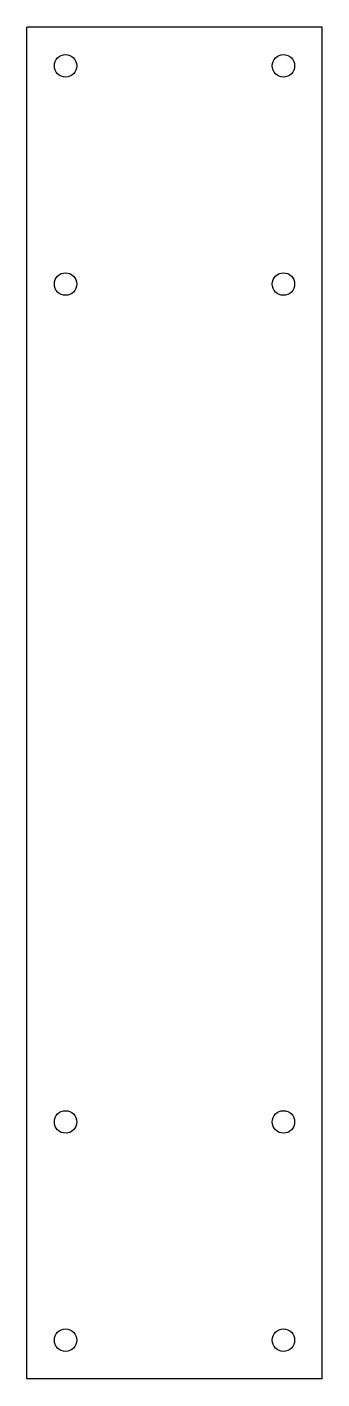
# Model space of a CAD drawing. Header units: millimetres. Extents: x -21 to 21, y -96 to 96.
import ezdxf

# ---------------------------------------------------------------- set-up
doc = ezdxf.new("R2010")
doc.units = ezdxf.units.MM

msp = doc.modelspace()

# ---------------------------------------------------------------- linework, layer by layer
at = {"color": 7, "linetype": 'Continuous', "lineweight": 25}
for p, q in [((-21, -96), (-21, 96)), ((21, 96), (-21, 96)), ((21, -96), (21, 96)), ((21, -96), (-21, -96))]:
    msp.add_line(p, q, dxfattribs=at)
for centre in [(-15.5, 90.5), (15.5, 90.5), (-15.5, 59.5), (15.5, 59.5), (-15.5, -59.5), (15.5, -59.5), (-15.5, -90.5), (15.5, -90.5)]:
    msp.add_circle(centre, 1.6, dxfattribs=at)

doc.saveas('drawing.dxf')
